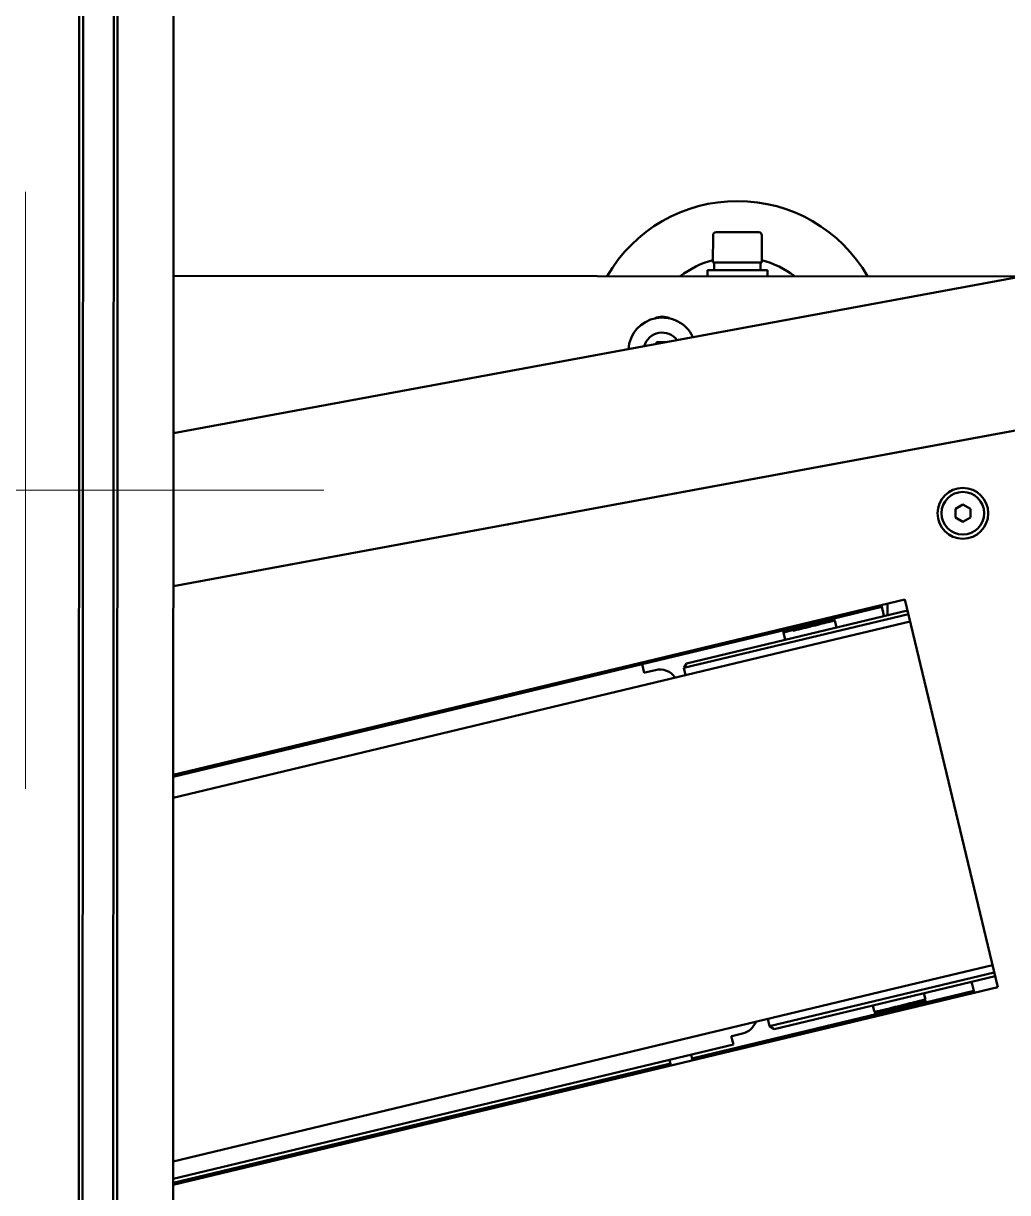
# Model space of a CAD drawing. Header units: millimetres. Extents: x 845401 to 948039, y 511594 to 550263.
# Drawn here: x 912824.5 to 913086.3, y 537265.8 to 537576.8 of the extents above; entities that cross this region are included whole.
import ezdxf

# ---------------------------------------------------------------- set-up
doc = ezdxf.new("R2010")
doc.units = ezdxf.units.MM
doc.layers.add('00', color=7, linetype='Continuous')
doc.layers.add('A-剖-0.10mm.......SECT-L01', color=255, linetype='Continuous', lineweight=18)
doc.layers.add('可见 (ISO)', color=7, linetype='Continuous', lineweight=50)

# ---------------------------------------------------------------- blocks, each defined once
blk = doc.blocks.new('单件分离新结构核图')
at = {"layer": '可见 (ISO)'}
for p, q in [((4619101.27, 893985.08), (4619101.27, 896285.08)), ((4619102.27, 893985.08), (4619102.27, 896285.08)), ((4619110.47, 893985.08), (4619110.47, 896285.08)), ((4619111.47, 893985.08), (4619111.47, 896285.08)), ((4619126.37, 893985.08), (4619126.37, 896285.08)), ((4619269.87, 896173.98), (4619269.87, 896166.78)), ((4619270.67, 896174.78), (4619282.07, 896174.78)), ((4619282.87, 896173.98), (4619282.87, 896166.78)), ((4619355.82, 896163.8), (4619126.37, 896121.27)), ((4619268.37, 896164.68), (4619284.37, 896164.68)), ((4619268.37, 896163.08), (4619268.37, 896164.68)), ((4619269.87, 896166.78), (4619282.87, 896166.78)), ((4619270.22, 896165.97), (4619270.22, 896166.78)), ((4619282.52, 896164.68), (4619282.52, 896166.78)), ((4619284.37, 896163.08), (4619284.37, 896164.68)), ((4619126.37, 896163.08), (4619351.94, 896163.08)), ((4619254.61, 896145.04), (4619254.92, 896145.58)), ((4619254.92, 896145.58), (4619257.52, 896145.58)), ((4619126.37, 896080.56), (4619352.23, 896122.42)), ((4619351.8, 896122.37), (4619126.37, 896080.59)), ((4619316.37, 896115.77), (4619316.37, 896115.8)), ((4619291.27, 896111.12), (4619291.27, 896111.15)), ((4619292.27, 896111.31), (4619292.27, 896111.34)), ((4619300.47, 896112.83), (4619300.47, 896112.86)), ((4619301.47, 896113.01), (4619301.47, 896113.04)), ((4619276.37, 896108.39), (4619276.37, 896108.36)), ((4619334.37, 896101.23), (4619336.37, 896102.39)), ((4619336.37, 896102.39), (4619338.37, 896101.23)), ((4619230.34, 896099.86), (4619230.35, 896099.83)), ((4619236.24, 896100.95), (4619236.24, 896100.92)), ((4619334.37, 896098.92), (4619334.37, 896101.23)), ((4619336.37, 896097.77), (4619334.37, 896098.92)), ((4619338.37, 896098.92), (4619336.37, 896097.77)), ((4619338.37, 896101.23), (4619338.37, 896098.92)), ((4619215.39, 896097.06), (4619215.36, 896097.08)), ((4619126.37, 896030.43), (4619320.98, 896077.15)), ((4619320.98, 896077.15), (4619345.72, 895974.08)), ((4619321.67, 896074.25), (4619262.87, 896060.13)), ((4619309.36, 896073.86), (4619302.14, 896072.13)), ((4619314.8, 896075.17), (4619309.36, 896073.86)), ((4619314.8, 896075.17), (4619314.69, 896075.64)), ((4619315.15, 896073.71), (4619314.8, 896075.17)), ((4619315.15, 896073.71), (4619315.38, 896072.74)), ((4619316.37, 896072.97), (4619316.37, 896076.04)), ((4619262.14, 896058.92), (4619321.91, 896073.27)), ((4619296.28, 896070.72), (4619291.42, 896069.56)), ((4619296.28, 896070.72), (4619296.17, 896071.19)), ((4619322.37, 896071.33), (4619296.64, 896065.15)), ((4619301.88, 896072.56), (4619301.88, 896072.55)), ((4619302.07, 896072.44), (4619301.94, 896072.31)), ((4619301.94, 896072.31), (4619301.96, 896072.24)), ((4619302.14, 896072.13), (4619302.01, 896072.01)), ((4619302.01, 896072.01), (4619302.03, 896071.93)), ((4619302.08, 896072.45), (4619302.07, 896072.49)), ((4619302.21, 896071.82), (4619302.09, 896071.7)), ((4619302.09, 896071.7), (4619302.1, 896071.62)), ((4619302.1, 896071.62), (4619302.29, 896071.56)), ((4619302.15, 896072.14), (4619302.15, 896072.18)), ((4619302.23, 896071.83), (4619302.22, 896071.87)), ((4619302.29, 896071.56), (4619302.74, 896069.7)), ((4619291.42, 896069.56), (4619251.11, 896059.88)), ((4619288.58, 896068.72), (4619288.57, 896068.76)), ((4619288.77, 896068.66), (4619288.6, 896068.71)), ((4619288.66, 896068.38), (4619288.65, 896068.45)), ((4619288.66, 896068.38), (4619291.08, 896068.96)), ((4619288.66, 896068.38), (4619289.13, 896066.43)), ((4619288.72, 896068.9), (4619288.71, 896068.91)), ((4619288.71, 896068.9), (4619288.71, 896068.9)), ((4619288.75, 896068.55), (4619288.79, 896068.59)), ((4619288.79, 896068.59), (4619288.77, 896068.67)), ((4619288.77, 896068.66), (4619288.79, 896068.59)), ((4619291.16, 896068.98), (4619291.08, 896068.96)), ((4619291.08, 896068.96), (4619291.13, 896068.76)), ((4619291.13, 896068.76), (4619291.21, 896068.89)), ((4619292.02, 896069.18), (4619291.16, 896068.98)), ((4619291.19, 896068.96), (4619291.16, 896068.98)), ((4619291.21, 896068.89), (4619291.19, 896068.96)), ((4619291.93, 896069.48), (4619291.95, 896069.4)), ((4619292.06, 896069.65), (4619292.07, 896069.61)), ((4619292.14, 896069.34), (4619292.15, 896069.31)), ((4619126.37, 896024.27), (4619296.64, 896065.15)), ((4619126.37, 896029.93), (4619251.11, 896059.88)), ((4619251.11, 896059.88), (4619251.65, 896057.64)), ((4619251.76, 896057.67), (4619254.62, 896058.35)), ((4619262.87, 896060.13), (4619262.14, 896058.92)), ((4619262.14, 896058.92), (4619262.6, 896056.98)), ((4619233.8, 896055.72), (4619233.69, 896056.19)), ((4619240.1, 896057.73), (4619240.22, 896057.26)), ((4619251.76, 896057.67), (4619251.65, 896057.64)), ((4619344.78, 895977.98), (4619285.01, 895963.63)), ((4619318.58, 895973.75), (4619344.32, 895979.93)), ((4619286.22, 895962.89), (4619345.02, 895977.01)), ((4619338.73, 895975.5), (4619338.96, 895974.53)), ((4619338.96, 895974.53), (4619339.31, 895973.07)), ((4619345.72, 895974.08), (4619126.37, 895921.42)), ((4619318.58, 895973.75), (4619126.37, 895927.6)), ((4619326.09, 895972.46), (4619326.48, 895970.82)), ((4619326.5, 895969.99), (4619333.87, 895971.76)), ((4619333.87, 895971.76), (4619339.31, 895973.07)), ((4619339.43, 895972.57), (4619339.31, 895973.07)), ((4619312.47, 895969.2), (4619312.83, 895967.71)), ((4619314.05, 895967.52), (4619316.32, 895968.06)), ((4619315.93, 895967.46), (4619320.8, 895968.62)), ((4619316.47, 895967.98), (4619316.46, 895968.02)), ((4619320.92, 895968.12), (4619320.8, 895968.62)), ((4619326.48, 895970.82), (4619326.34, 895970.68)), ((4619326.35, 895970.61), (4619326.34, 895970.68)), ((4619326.35, 895970.61), (4619326.54, 895970.55)), ((4619326.54, 895970.5), (4619326.41, 895970.38)), ((4619326.43, 895970.3), (4619326.41, 895970.38)), ((4619326.61, 895970.19), (4619326.48, 895970.07)), ((4619326.5, 895969.99), (4619326.48, 895970.07)), ((4619326.55, 895970.55), (4619326.55, 895970.52)), ((4619326.55, 895970.52), (4619326.55, 895970.51)), ((4619326.55, 895970.52), (4619326.55, 895970.52)), ((4619326.69, 895969.88), (4619326.56, 895969.76)), ((4619326.58, 895969.68), (4619326.56, 895969.76)), ((4619326.62, 895970.24), (4619326.63, 895970.2)), ((4619326.69, 895969.93), (4619326.7, 895969.89)), ((4619326.76, 895969.57), (4619326.7, 895969.51)), ((4619326.77, 895969.62), (4619326.78, 895969.59)), ((4619267.65, 895955.86), (4619315.93, 895967.46)), ((4619284.55, 895965.58), (4619285.01, 895963.63)), ((4619312.95, 895967.67), (4619312.83, 895967.71)), ((4619312.9, 895967.44), (4619312.99, 895967.53)), ((4619312.9, 895967.44), (4619312.9, 895967.4)), ((4619313.09, 895967.34), (4619312.91, 895967.4)), ((4619312.93, 895967.74), (4619313, 895967.47)), ((4619312.97, 895967.13), (4619312.98, 895967.09)), ((4619313.17, 895967.03), (4619313, 895967.08)), ((4619313.04, 895966.82), (4619313.05, 895966.78)), ((4619313.08, 895966.77), (4619313.07, 895966.78)), ((4619313.11, 895967.27), (4619313.09, 895967.34)), ((4619313.11, 895967.29), (4619314.05, 895967.52)), ((4619313.12, 895967.27), (4619313.11, 895967.29)), ((4619313.19, 895966.96), (4619313.17, 895967.04)), ((4619313.19, 895966.96), (4619313.17, 895967.03)), ((4619316.33, 895967.85), (4619316.35, 895967.77)), ((4619316.55, 895967.68), (4619316.54, 895967.71)), ((4619277.82, 895961.7), (4619274.97, 895961.02)), ((4619286.22, 895962.89), (4619285.01, 895963.63)), ((4619126.37, 895922.97), (4619275.39, 895958.75)), ((4619274.85, 895960.99), (4619274.97, 895961.02)), ((4619274.85, 895960.99), (4619275.39, 895958.75)), ((4619264.56, 895954.59), (4619264.2, 895956.07)), ((4619264.73, 895955.16), (4619267.65, 895955.86)), ((4619126.37, 895921.95), (4619255.39, 895952.92)), ((4619255.39, 895952.92), (4619258.31, 895953.62)), ((4619258.31, 895953.62), (4619258.6, 895953.69)), ((4619258.43, 895953.12), (4619258.31, 895953.62)), ((4619258.72, 895953.19), (4619258.37, 895954.67)), ((4619264.44, 895955.09), (4619264.73, 895955.16)), ((4619264.73, 895955.16), (4619264.85, 895954.66))]:
    blk.add_line(p, q, dxfattribs=at)
for radius in [6.75, 5.67]:
    blk.add_circle((4619336.37, 896100.08), radius, dxfattribs=at)
for centre, radius, start, end in [((4619276.37, 896143.08), 40, 30, 150), ((4619270.67, 896173.98), 0.8, 90, 180), ((4619282.07, 896173.98), 0.8, 0, 90), ((4619276.37, 896143.08), 25.14, 104.9845, 127.2915), ((4619276.37, 896143.08), 25.14, 52.7085, 75.0155), ((4619256.37, 896143.08), 9, 24.9692, 176.0308), ((4619256.37, 896148.08), 4.25, 63.2078, 116.7922), ((4619256.37, 896143.08), 5, 37.2274, 163.7726)]:
    blk.add_arc(centre, radius, start, end, dxfattribs=at)
for centre, major_axis, ratio, start_param, end_param in [((4619276.37, 896165.97), (0, -18.93), 0.32492, 4.712389, 4.780735), ((4619255.78, 896053.49), (-1.17, 4.86), 0.99863, 5.080657, 6.283185), ((4619318.03, 895950.88), (-4.14, 17.25), 0.5, 6.000012, 6.015054), ((4619276.65, 895966.56), (1.17, -4.86), 0.99863, 0, 0.976411)]:
    blk.add_ellipse(centre, major_axis=major_axis, ratio=ratio, start_param=start_param, end_param=end_param, dxfattribs=at)
for points, knots in [([(4619291.13, 896068.76), (4619291.79, 896068.93), (4619292.56, 896069.12), (4619294.19, 896069.53), (4619295.03, 896069.73), (4619296.74, 896070.16), (4619297.58, 896070.37), (4619299.19, 896070.77), (4619299.92, 896070.95), (4619301.11, 896071.25), (4619301.57, 896071.36), (4619302.16, 896071.52), (4619302.31, 896071.56), (4619302.29, 896071.56)], [-3.788754, -3.788754, -3.788754, -3.788754, -3.518995, -3.518995, -3.258988, -3.258988, -2.991193, -2.991193, -2.712884, -2.712884, -2.443494, -2.443494, -2.184479, -2.184479, -2.184479, -2.184479]), ([(4619302.09, 896071.7), (4619302.08, 896071.69), (4619301.93, 896071.65), (4619301.37, 896071.5), (4619300.93, 896071.39), (4619299.8, 896071.1), (4619299.11, 896070.93), (4619297.57, 896070.55), (4619296.75, 896070.34), (4619295.07, 896069.93), (4619294.23, 896069.72), (4619292.62, 896069.32), (4619291.85, 896069.13), (4619291.19, 896068.96)], [0.02692, 0.02692, 0.02692, 0.02692, 0.265642, 0.265642, 0.521602, 0.521602, 0.786962, 0.786962, 1.048502, 1.048502, 1.30615, 1.30615, 1.573684, 1.573684, 1.573684, 1.573684]), ([(4619302.15, 896072.18), (4619302.13, 896072.17), (4619302, 896072.13), (4619301.5, 896072), (4619301.15, 896071.91), (4619300.18, 896071.67), (4619299.51, 896071.5), (4619298, 896071.12), (4619297.16, 896070.92), (4619295.59, 896070.53), (4619294.87, 896070.35), (4619293.43, 896069.99), (4619292.72, 896069.82), (4619292.06, 896069.65)], [0, 0, 0, 0, 0.230773, 0.230773, 0.452546, 0.452546, 0.722612, 0.722612, 0.992679, 0.992679, 1.214452, 1.214452, 1.445224, 1.445224, 1.445224, 1.445224]), ([(4619302.15, 896072.14), (4619302.14, 896072.13), (4619301.8, 896072.04), (4619301.25, 896071.9), (4619300.56, 896071.72), (4619299.4, 896071.43), (4619298.05, 896071.1), (4619297.18, 896070.88), (4619296.25, 896070.65), (4619295.37, 896070.43), (4619294.27, 896070.16), (4619293.1, 896069.87), (4619292.07, 896069.61)], [0.966826844, 0.966826844, 0.966826844, 0.966826844, 0.968795661, 0.968795661, 0.968795661, 0.971280961, 0.971280961, 0.971280961, 0.972866231, 0.972866231, 0.972866231, 0.974835049, 0.974835049, 0.974835049, 0.974835049]), ([(4619302.22, 896071.87), (4619302.21, 896071.86), (4619302.07, 896071.82), (4619301.58, 896071.69), (4619301.23, 896071.61), (4619300.25, 896071.36), (4619299.59, 896071.19), (4619298.07, 896070.82), (4619297.24, 896070.61), (4619295.66, 896070.22), (4619294.94, 896070.04), (4619293.5, 896069.68), (4619292.79, 896069.51), (4619292.14, 896069.34)], [0.000001, 0.000001, 0.000001, 0.000001, 0.230773, 0.230773, 0.452547, 0.452547, 0.722613, 0.722613, 0.99268, 0.99268, 1.214453, 1.214453, 1.445225, 1.445225, 1.445225, 1.445225]), ([(4619302.07, 896072.49), (4619302.06, 896072.48), (4619301.92, 896072.44), (4619301.43, 896072.31), (4619301.08, 896072.22), (4619300.1, 896071.98), (4619299.44, 896071.81), (4619297.92, 896071.43), (4619297.09, 896071.23), (4619296.22, 896071.01), (4619296.22, 896071.01), (4619296.21, 896071.01)], [0.000001, 0.000001, 0.000001, 0.000001, 0.2307732, 0.2307732, 0.4525467, 0.4525467, 0.7226132, 0.7226132, 0.9926796, 0.9926796, 0.9938101, 0.9938101, 0.9938101, 0.9938101]), ([(4619302.08, 896072.45), (4619302.06, 896072.44), (4619301.72, 896072.35), (4619301.18, 896072.21), (4619300.49, 896072.03), (4619299.33, 896071.74), (4619297.97, 896071.4), (4619297.41, 896071.26), (4619296.81, 896071.12), (4619296.22, 896070.97)], [0.942403424, 0.942403424, 0.942403424, 0.942403424, 0.944372241, 0.944372241, 0.944372241, 0.946857541, 0.946857541, 0.946857541, 0.947892904, 0.947892904, 0.947892904, 0.947892904]), ([(4619302.07, 896072.49), (4619302.04, 896072.5), (4619302.01, 896072.51), (4619301.94, 896072.53), (4619301.91, 896072.54), (4619301.88, 896072.55)], [-0.03607492, -0.03607492, -0.03607492, -0.03607492, -0.01803798, -0.01803798, -0.00047941, -0.00047941, -0.00047941, -0.00047941]), ([(4619302.15, 896072.18), (4619302.11, 896072.19), (4619302.08, 896072.2), (4619302.02, 896072.22), (4619301.99, 896072.23), (4619301.96, 896072.24)], [-0.03607493, -0.03607493, -0.03607493, -0.03607493, -0.01803798, -0.01803798, -0.00047941, -0.00047941, -0.00047941, -0.00047941]), ([(4619302.22, 896071.87), (4619302.19, 896071.88), (4619302.16, 896071.89), (4619302.09, 896071.91), (4619302.06, 896071.92), (4619302.03, 896071.93)], [-0.03607492, -0.03607492, -0.03607492, -0.03607492, -0.01803798, -0.01803798, -0.00047941, -0.00047941, -0.00047941, -0.00047941]), ([(4619288.57, 896068.76), (4619288.6, 896068.78), (4619288.62, 896068.81), (4619288.67, 896068.85), (4619288.69, 896068.87), (4619288.72, 896068.9)], [-0.03607493, -0.03607493, -0.03607493, -0.03607493, -0.01803798, -0.01803798, -0.000001, -0.000001, -0.000001, -0.000001]), ([(4619288.77, 896068.67), (4619288.74, 896068.67), (4619288.71, 896068.68), (4619288.64, 896068.7), (4619288.61, 896068.71), (4619288.58, 896068.72)], [-0.03594807, -0.03594807, -0.03594807, -0.03594807, -0.01797394, -0.01797394, 0, 0, 0, 0]), ([(4619288.65, 896068.45), (4619288.67, 896068.47), (4619288.69, 896068.5), (4619288.74, 896068.54), (4619288.77, 896068.57), (4619288.79, 896068.59)], [-0.03607493, -0.03607493, -0.03607493, -0.03607493, -0.01803798, -0.01803798, -0.000001, -0.000001, -0.000001, -0.000001]), ([(4619292.07, 896069.61), (4619292.05, 896069.59), (4619292.03, 896069.57), (4619291.98, 896069.52), (4619291.95, 896069.5), (4619291.93, 896069.48)], [-0.03607394, -0.03607394, -0.03607394, -0.03607394, -0.01803698, -0.01803698, 0, 0, 0, 0]), ([(4619291.95, 896069.4), (4619291.98, 896069.39), (4619292.01, 896069.38), (4619292.07, 896069.36), (4619292.11, 896069.35), (4619292.14, 896069.34)], [-0.03594725, -0.03594725, -0.03594725, -0.03594725, -0.01797361, -0.01797361, 0, 0, 0, 0]), ([(4619291.96, 896069.68), (4619291.96, 896069.68), (4619291.97, 896069.68), (4619292, 896069.67), (4619292.03, 896069.66), (4619292.06, 896069.65)], [-0.02011742, -0.02011742, -0.02011742, -0.02011742, -0.01797361, -0.01797361, 0, 0, 0, 0]), ([(4619292.15, 896069.31), (4619292.13, 896069.29), (4619292.11, 896069.27), (4619292.07, 896069.23), (4619292.04, 896069.21), (4619292.02, 896069.19)], [-0.03101521, -0.03101521, -0.03101521, -0.03101521, -0.01550818, -0.01550818, -0.000001, -0.000001, -0.000001, -0.000001]), ([(4619312.91, 895967.4), (4619312.89, 895967.4), (4619313.01, 895967.44), (4619313.51, 895967.57), (4619313.94, 895967.68), (4619315.07, 895967.96), (4619315.79, 895968.14), (4619317.36, 895968.53), (4619318.21, 895968.74), (4619319.96, 895969.18), (4619320.85, 895969.4), (4619322.55, 895969.82), (4619323.35, 895970.02), (4619324.69, 895970.35), (4619325.25, 895970.49), (4619326.09, 895970.71), (4619326.35, 895970.78), (4619326.47, 895970.82), (4619326.48, 895970.82), (4619326.48, 895970.82)], [-4.545679, -4.545679, -4.545679, -4.545679, -4.313288, -4.313288, -4.045708, -4.045708, -3.766246, -3.766246, -3.49745, -3.49745, -3.222585, -3.222585, -2.946603, -2.946603, -2.680737, -2.680737, -2.402751, -2.402751, -2.330392, -2.330392, -2.330392, -2.330392]), ([(4619314.05, 895967.52), (4619314.75, 895967.7), (4619315.91, 895967.99), (4619317.25, 895968.32), (4619318.06, 895968.52), (4619318.92, 895968.73), (4619319.73, 895968.94), (4619321.09, 895969.27), (4619322.57, 895969.64), (4619323.72, 895969.93), (4619324.45, 895970.11), (4619325.05, 895970.26), (4619325.47, 895970.37), (4619326.02, 895970.51), (4619326.35, 895970.6), (4619326.35, 895970.61)], [0.97567857, 0.97567857, 0.97567857, 0.97567857, 0.97817177, 0.97817177, 0.97817177, 0.9796748, 0.9796748, 0.9796748, 0.98217219, 0.98217219, 0.98217219, 0.98373984, 0.98373984, 0.98373984, 0.98577236, 0.98577236, 0.98577236, 0.98577236]), ([(4619316.47, 895967.98), (4619316.45, 895967.96), (4619316.42, 895967.94), (4619316.38, 895967.89), (4619316.35, 895967.87), (4619316.33, 895967.85)], [-0.03607393, -0.03607393, -0.03607393, -0.03607393, -0.01803698, -0.01803698, 0, 0, 0, 0]), ([(4619326.54, 895970.55), (4619326.55, 895970.55), (4619326.52, 895970.54), (4619326.31, 895970.48), (4619326, 895970.4), (4619325.09, 895970.17), (4619324.47, 895970.01), (4619323.03, 895969.65), (4619322.22, 895969.45), (4619320.56, 895969.04), (4619319.72, 895968.83), (4619318.04, 895968.42), (4619317.22, 895968.21), (4619316.46, 895968.02)], [-1.467462, -1.467462, -1.467462, -1.467462, -1.339901, -1.339901, -1.074026, -1.074026, -0.796048, -0.796048, -0.523267, -0.523267, -0.265917, -0.265917, -0.000001, -0.000001, -0.000001, -0.000001]), ([(4619326.62, 895970.24), (4619326.59, 895970.25), (4619326.55, 895970.26), (4619326.49, 895970.28), (4619326.46, 895970.29), (4619326.43, 895970.3)], [-0.03607393, -0.03607393, -0.03607393, -0.03607393, -0.01803698, -0.01803698, -0.00047842, -0.00047842, -0.00047842, -0.00047842]), ([(4619326.69, 895969.93), (4619326.66, 895969.94), (4619326.63, 895969.95), (4619326.57, 895969.97), (4619326.53, 895969.98), (4619326.5, 895969.99)], [-0.03607393, -0.03607393, -0.03607393, -0.03607393, -0.01803698, -0.01803698, -0.00047842, -0.00047842, -0.00047842, -0.00047842]), ([(4619326.77, 895969.62), (4619326.73, 895969.63), (4619326.7, 895969.64), (4619326.64, 895969.66), (4619326.61, 895969.67), (4619326.58, 895969.68)], [-0.03607393, -0.03607393, -0.03607393, -0.03607393, -0.01803698, -0.01803698, -0.00047842, -0.00047842, -0.00047842, -0.00047842]), ([(4619312.97, 895967.13), (4619312.99, 895967.15), (4619313.02, 895967.18), (4619313.07, 895967.22), (4619313.09, 895967.24), (4619313.12, 895967.27)], [-0.03607393, -0.03607393, -0.03607393, -0.03607393, -0.01803698, -0.01803698, 0, 0, 0, 0]), ([(4619313.17, 895967.04), (4619313.14, 895967.04), (4619313.11, 895967.05), (4619313.04, 895967.07), (4619313.01, 895967.08), (4619312.98, 895967.09)], [-0.03594725, -0.03594725, -0.03594725, -0.03594725, -0.01797361, -0.01797361, 0, 0, 0, 0]), ([(4619313.04, 895966.82), (4619313.07, 895966.84), (4619313.09, 895966.87), (4619313.14, 895966.91), (4619313.16, 895966.94), (4619313.19, 895966.96)], [-0.03607393, -0.03607393, -0.03607393, -0.03607393, -0.01803698, -0.01803698, 0, 0, 0, 0]), ([(4619316.35, 895967.77), (4619316.38, 895967.76), (4619316.41, 895967.75), (4619316.47, 895967.73), (4619316.51, 895967.72), (4619316.54, 895967.71)], [-0.03594725, -0.03594725, -0.03594725, -0.03594725, -0.01797361, -0.01797361, 0, 0, 0, 0]), ([(4619316.55, 895967.68), (4619316.52, 895967.65), (4619316.5, 895967.63), (4619316.47, 895967.6), (4619316.46, 895967.59), (4619316.45, 895967.58)], [-0.03607393, -0.03607393, -0.03607393, -0.03607393, -0.01803698, -0.01803698, -0.01139413, -0.01139413, -0.01139413, -0.01139413])]:
    blk.add_open_spline(points, degree=3, knots=knots, dxfattribs=at)
for points, weights, knots in [([(4619302.1, 896071.62), (4619302.11, 896071.61), (4619301.22, 896071.38), (4619299.31, 896070.9), (4619295.48, 896069.95), (4619293.06, 896069.35), (4619291.21, 896068.89)], [0.933012701892, 0.933012701892, 1, 0.866025403784, 1, 0.910794348249, 0.94038208762], [0.991183796, 0.991183796, 0.991183796, 0.993219081, 0.993219081, 0.997289651, 0.997289651, 1, 1, 1]), ([(4619302.01, 896072.01), (4619301.99, 896071.99), (4619301.13, 896071.77), (4619299.22, 896071.28), (4619295.39, 896070.33), (4619293.52, 896069.87), (4619291.93, 896069.48)], [0.933054717492, 0.934690352491, 1, 0.866025403784, 1, 0.929766624189, 0.933170000675], [0.966811349, 0.966811349, 0.966811349, 0.968795661, 0.968795661, 0.972866231, 0.972866231, 0.975000142, 0.975000142, 0.975000142]), ([(4619302.03, 896071.93), (4619302.03, 896071.92), (4619301.15, 896071.69), (4619299.24, 896071.2), (4619295.41, 896070.26), (4619293.54, 896069.8), (4619291.95, 896069.4)], [0.933012701892, 0.933012701892, 1, 0.866025403784, 1, 0.929766625411, 0.933170000557], [0.966760376, 0.966760376, 0.966760376, 0.968795661, 0.968795661, 0.972866231, 0.972866231, 0.975000142, 0.975000142, 0.975000142]), ([(4619302.23, 896071.83), (4619302.2, 896071.81), (4619301.32, 896071.59), (4619299.37, 896071.09), (4619295.44, 896070.12), (4619293.68, 896069.69), (4619292.15, 896069.31)], [0.933084145451, 0.935200351537, 1, 0.866025403784, 1, 0.935200351812, 0.933084145469], [0.991250264, 0.991250264, 0.991250264, 0.993219081, 0.993219081, 0.997289651, 0.997289651, 0.999258469, 0.999258469, 0.999258469]), ([(4619301.88, 896072.55), (4619301.89, 896072.53), (4619301, 896072.31), (4619299.39, 896071.9), (4619296.19, 896071.11)], [0.933012701892, 0.933012701892, 1, 0.884575964024, 0.968036021858], [0.917913536, 0.917913536, 0.917913536, 0.919948821, 0.919948821, 0.923455767, 0.923455767, 0.923455767]), ([(4619301.94, 896072.31), (4619301.92, 896072.3), (4619301.05, 896072.08), (4619299.44, 896071.67), (4619296.25, 896070.87)], [0.933054717492, 0.934690352491, 1, 0.884575964024, 0.968036021858], [0.942387929, 0.942387929, 0.942387929, 0.944372241, 0.944372241, 0.947879187, 0.947879187, 0.947879187]), ([(4619301.96, 896072.24), (4619301.96, 896072.22), (4619301.07, 896072), (4619299.46, 896071.59), (4619296.27, 896070.8)], [0.933012701892, 0.933012701892, 1, 0.884575964024, 0.968036021858], [0.942336956, 0.942336956, 0.942336956, 0.944372241, 0.944372241, 0.947879187, 0.947879187, 0.947879187]), ([(4619313.09, 895967.34), (4619313.09, 895967.36), (4619313.98, 895967.58), (4619315.89, 895968.07), (4619319.72, 895969.01), (4619323.54, 895969.96), (4619325.45, 895970.45), (4619326.32, 895970.67), (4619326.34, 895970.68)], [0.933012701892, 0.933012701892, 1, 0.866025403784, 1, 0.866025403784, 1, 0.934690352491, 0.933054717492], [0.97357724, 0.97357724, 0.97357724, 0.97560976, 0.97560976, 0.9796748, 0.9796748, 0.98373984, 0.98373984, 0.98572145, 0.98572145, 0.98572145]), ([(4619316.33, 895967.85), (4619317.92, 895968.24), (4619319.79, 895968.71), (4619323.62, 895969.65), (4619325.53, 895970.14), (4619326.39, 895970.36), (4619326.41, 895970.38)], [0.933170000676, 0.929766624181, 1, 0.866025403784, 1, 0.934690352491, 0.933054717492], [0.95315354, 0.95315354, 0.95315354, 0.955284553, 0.955284553, 0.959349593, 0.959349593, 0.961331211, 0.961331211, 0.961331211]), ([(4619316.35, 895967.77), (4619317.94, 895968.17), (4619319.81, 895968.63), (4619323.64, 895969.57), (4619325.55, 895970.06), (4619326.43, 895970.29), (4619326.43, 895970.3)], [0.933170000676, 0.929766624181, 1, 0.866025403784, 1, 0.933012701892, 0.933012701892], [0.95315354, 0.95315354, 0.95315354, 0.955284553, 0.955284553, 0.959349593, 0.959349593, 0.961382114, 0.961382114, 0.961382114]), ([(4619316.47, 895967.98), (4619318.01, 895968.37), (4619319.77, 895968.8), (4619323.69, 895969.77), (4619325.65, 895970.27), (4619326.53, 895970.49), (4619326.55, 895970.51)], [0.93308414545, 0.935200351523, 1, 0.866025403784, 1, 0.935200351523, 0.93308414545], [0.95331841, 0.95331841, 0.95331841, 0.955284553, 0.955284553, 0.959349593, 0.959349593, 0.961315736, 0.961315736, 0.961315736]), ([(4619316.54, 895967.71), (4619318.07, 895968.1), (4619319.83, 895968.53), (4619323.75, 895969.5), (4619325.71, 895970), (4619326.59, 895970.22), (4619326.62, 895970.24)], [0.93308414545, 0.935200351523, 1, 0.866025403784, 1, 0.935200351523, 0.93308414545], [0.95331841, 0.95331841, 0.95331841, 0.955284553, 0.955284553, 0.959349593, 0.959349593, 0.961315736, 0.961315736, 0.961315736]), ([(4619316.55, 895967.68), (4619318.08, 895968.06), (4619319.84, 895968.49), (4619323.76, 895969.46), (4619325.72, 895969.96), (4619326.6, 895970.18), (4619326.63, 895970.2)], [0.93308414545, 0.935200351523, 1, 0.866025403784, 1, 0.935200351523, 0.93308414545], [0.928928166, 0.928928166, 0.928928166, 0.930894309, 0.930894309, 0.93495935, 0.93495935, 0.936925493, 0.936925493, 0.936925493]), ([(4619320.36, 895968.52), (4619323.85, 895969.38), (4619325.6, 895969.83), (4619326.46, 895970.05), (4619326.48, 895970.07)], [0.981660704361, 0.875926817089, 1, 0.934690352491, 0.933054717492], [0.931194736, 0.931194736, 0.931194736, 0.93495935, 0.93495935, 0.936940967, 0.936940967, 0.936940967]), ([(4619320.81, 895968.55), (4619324.01, 895969.34), (4619325.62, 895969.75), (4619326.51, 895969.98), (4619326.5, 895969.99)], [0.968036021858, 0.884575964024, 1, 0.933012701892, 0.933012701892], [0.931457168, 0.931457168, 0.931457168, 0.93495935, 0.93495935, 0.93699187, 0.93699187, 0.93699187]), ([(4619320.84, 895968.45), (4619324.13, 895969.27), (4619325.79, 895969.69), (4619326.67, 895969.91), (4619326.69, 895969.93)], [0.968691979443, 0.884124478346, 1, 0.935200351523, 0.93308414545], [0.931443469, 0.931443469, 0.931443469, 0.93495935, 0.93495935, 0.936925493, 0.936925493, 0.936925493]), ([(4619320.85, 895968.41), (4619324.14, 895969.23), (4619325.8, 895969.65), (4619326.67, 895969.87), (4619326.7, 895969.89)], [0.968691979443, 0.884124478346, 1, 0.935200351523, 0.93308414545], [0.907053225, 0.907053225, 0.907053225, 0.910569106, 0.910569106, 0.912535249, 0.912535249, 0.912535249]), ([(4619320.87, 895968.32), (4619324.06, 895969.11), (4619325.68, 895969.52), (4619326.54, 895969.74), (4619326.56, 895969.76)], [0.968036021858, 0.884575964024, 1, 0.934690352491, 0.933054717492], [0.907066924, 0.907066924, 0.907066924, 0.910569106, 0.910569106, 0.912550723, 0.912550723, 0.912550723]), ([(4619320.89, 895968.24), (4619324.08, 895969.03), (4619325.69, 895969.44), (4619326.58, 895969.67), (4619326.58, 895969.68)], [0.968036021858, 0.884575964024, 1, 0.933012701892, 0.933012701892], [0.907066924, 0.907066924, 0.907066924, 0.910569106, 0.910569106, 0.912601626, 0.912601626, 0.912601626]), ([(4619320.91, 895968.14), (4619324.2, 895968.96), (4619325.86, 895969.38), (4619326.74, 895969.6), (4619326.77, 895969.62)], [0.968691979443, 0.884124478346, 1, 0.935200351523, 0.93308414545], [0.907053225, 0.907053225, 0.907053225, 0.910569106, 0.910569106, 0.912535249, 0.912535249, 0.912535249]), ([(4619323.17, 895968.67), (4619324.9, 895969.09), (4619325.87, 895969.34), (4619326.75, 895969.57), (4619326.78, 895969.59)], [0.933310292274, 0.928547864198, 1, 0.935200351523, 0.93308414545], [0.88401087, 0.88401087, 0.88401087, 0.886178862, 0.886178862, 0.888145005, 0.888145005, 0.888145005])]:
    blk.add_rational_spline(points, weights, degree=2, knots=knots, dxfattribs=at)
for points, weights in [([(4619297.69, 896071.56), (4619296.96, 896071.38), (4619296.17, 896071.18)], [0.937966279885, 0.946184290521, 0.968036021858]), ([(4619288.72, 896068.9), (4619288.71, 896068.9), (4619288.71, 896068.9)], [0.933170000567, 0.93302153967, 0.93301319844]), ([(4619288.77, 896068.67), (4619288.77, 896068.66), (4619288.77, 896068.66)], [0.933170000676, 0.933012701892, 0.933012701892]), ([(4619288.79, 896068.59), (4619288.79, 896068.59), (4619288.79, 896068.59)], [0.933170000564, 0.933093997637, 0.933054717492]), ([(4619313.11, 895967.27), (4619313.11, 895967.27), (4619313.12, 895967.27)], [0.93301319844, 0.933021539673, 0.933170000676]), ([(4619313.17, 895967.03), (4619313.17, 895967.03), (4619313.17, 895967.04)], [0.933012701892, 0.933012701892, 0.933170000676]), ([(4619313.19, 895966.96), (4619313.19, 895966.96), (4619313.19, 895966.96)], [0.93301319844, 0.933021539673, 0.933170000676])]:
    blk.add_rational_spline(points, weights, degree=2, dxfattribs=at)
for points in [[(4619302.07, 896072.44), (4619302.07, 896072.44), (4619302.08, 896072.45), (4619302.08, 896072.45)], [(4619302.14, 896072.13), (4619302.14, 896072.13), (4619302.15, 896072.14), (4619302.15, 896072.14)], [(4619302.21, 896071.82), (4619302.22, 896071.82), (4619302.22, 896071.83), (4619302.23, 896071.83)], [(4619326.54, 895970.5), (4619326.54, 895970.5), (4619326.55, 895970.51), (4619326.55, 895970.51)], [(4619326.61, 895970.19), (4619326.62, 895970.19), (4619326.62, 895970.2), (4619326.63, 895970.2)], [(4619326.69, 895969.88), (4619326.69, 895969.88), (4619326.7, 895969.89), (4619326.7, 895969.89)], [(4619326.76, 895969.57), (4619326.77, 895969.58), (4619326.77, 895969.58), (4619326.78, 895969.59)], [(4619312.83, 895967.71), (4619312.82, 895967.71), (4619312.86, 895967.72), (4619312.93, 895967.74)], [(4619313, 895967.47), (4619312.93, 895967.45), (4619312.89, 895967.44), (4619312.9, 895967.44)], [(4619313.08, 895966.77), (4619313.07, 895966.78), (4619313.06, 895966.78), (4619313.05, 895966.78)]]:
    blk.add_open_spline(points, degree=3, dxfattribs=at)
blk = doc.blocks.new('C线')
at = {"layer": 'A-剖-0.10mm.......SECT-L01', "color": 1, "rotation": 359.9712527628268}
blk.add_blockref('单件分离新结构核图', (-3624841.16, -417498.02, 12.69), dxfattribs=at)
blk = doc.blocks.new('BC线平台')
at = {"layer": 'A-剖-0.10mm.......SECT-L01'}
h = blk.add_hatch(dxfattribs=at)
h.set_pattern_fill('CROSS', color=2, scale=50)
h.set_pattern_definition([(0, (691447.87, 341554.85), (317.5, 317.5), [158.75, -476.25]), (90, (691527.24, 341475.47), (-317.5, 317.5), [158.75, -476.25])])
h.paths.add_polyline_path([(791174.13, 370096.42), (802932.03, 370096.42), (802932.03, 366396.42), (791174.13, 366396.42)])

msp = doc.modelspace()

# ---------------------------------------------------------------- block references
at = {"layer": '00'}
for name, p in [('BC线平台', (120688.34, 168041.31, -0.98)), ('C线', (-81869.83, 61162.22))]:
    msp.add_blockref(name, p, dxfattribs=at)

doc.saveas('drawing.dxf')
